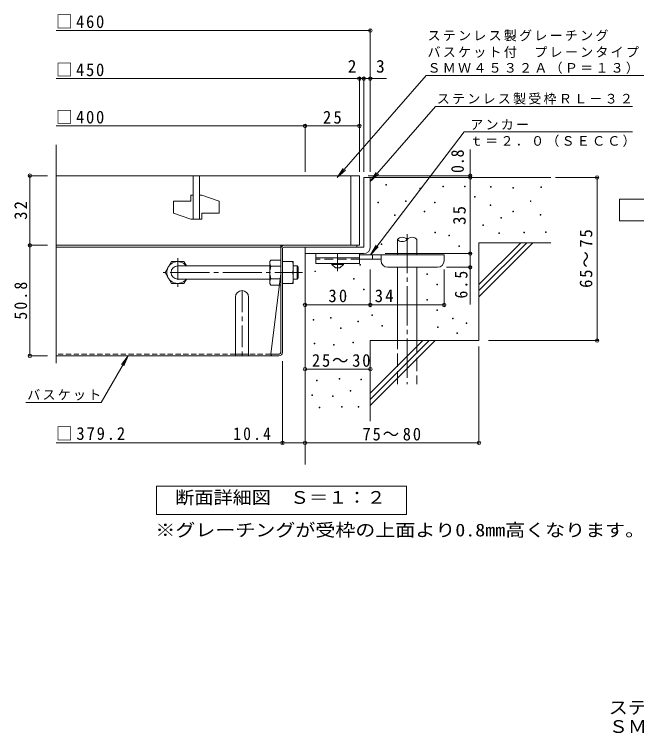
# Model space of a CAD drawing. Units: millimetres on the paper, enlarged 4 times, with parts at other scales. Extents: x -752 to 1068, y -779 to 732.
# Drawn here: x -693 to -120, y -779 to -116 of the extents above; entities that cross this region are included whole.
import ezdxf
from ezdxf.enums import TextEntityAlignment as Align

# ---------------------------------------------------------------- set-up
doc = ezdxf.new("R2010")
doc.units = ezdxf.units.MM
doc.header["$LTSCALE"] = 4
doc.header["$PDMODE"] = 32
doc.header["$PDSIZE"] = 3.2
for name, pattern in [('CHAIN1', [8, 5, -1, 1, -1]), ('CHAIN2', [12, 9, -1, 1, -1]), ('DASHED1', [1.8, 1.2, -0.6]), ('DASHED2', [3, 2, -1]), ('DASHED3', [4, 3, -1])]:
    doc.linetypes.add(name, pattern=pattern)
for name, color, linetype, lineweight in [('D-1_躯体', 3, 'Continuous', 9), ('D-4_その他', 7, 'Continuous', 9), ('D-5_文字', 7, 'Continuous', 9), ('D-6_寸法', 6, 'Continuous', 9), ('D-7_ハッチ', 2, 'Continuous', 9), ('D-8_記号', 2, 'Continuous', 9), ('D-B_7-WAKU-T', 2, 'Continuous', 9)]:
    doc.layers.add(name, color=color, linetype=linetype, lineweight=lineweight)
doc.layers.add('F-5_F-5ﾚｲﾔ', color=2, linetype='Continuous')
doc.styles.add('ＭＳ ゴシック', font='')
doc.styles.get('ＭＳ ゴシック').set_extended_font_data('MS Gothic')

msp = doc.modelspace()

# ---------------------------------------------------------------- linework, layer by layer
at = {"layer": 'D-1_躯体'}
for p, q in [((-435.973, -347.721), (-432.573, -347.721)), ((-432.573, -347.721), (-431.573, -348.721)), ((-432.573, -359.721), (-432.573, -347.721)), ((-431.573, -358.721), (-431.573, -348.721)), ((-435.973, -359.721), (-432.573, -359.721)), ((-432.573, -359.721), (-431.573, -358.721))]:
    msp.add_line(p, q, dxfattribs=at)
at = {"layer": 'D-4_その他'}
for p, q in [((-654.237, -131.174), (-365.169, -131.174)), ((-365.169, -261.139), (-365.169, -129.974)), ((-654.237, -175.452), (-375.169, -175.452)), ((-313.882, -172.481), (-395.557, -266.321)), ((-375.169, -261.139), (-375.169, -174.252)), ((-375.169, -175.452), (-373.169, -175.452)), ((-373.169, -175.452), (-350.105, -175.452)), ((-371.169, -261.139), (-371.169, -174.252)), ((-313.882, -172.481), (-48.502, -172.481)), ((-305.243, -201.157), (-365.169, -270.008)), ((-305.243, -201.157), (-123.912, -201.157)), ((-425.169, -261.139), (-425.169, -217.753)), ((-654.237, -218.953), (-425.169, -218.953)), ((-425.169, -218.953), (-375.169, -218.953)), ((-364.843, -337.32), (-278.885, -224.397)), ((-278.885, -224.397), (-124.033, -224.397)), ((-273.183, -266.321), (-273.183, -240.491)), ((-395.557, -266.321), (-390.033, -257.986)), ((-679.593, -264.721), (-662.237, -264.721)), ((-678.393, -328.721), (-678.393, -264.721)), ((-395.557, -266.321), (-388.064, -259.7)), ((-271.983, -264.721), (-367.169, -264.721)), ((-365.169, -270.008), (-359.645, -261.673)), ((-365.169, -270.008), (-357.676, -263.387)), ((-271.983, -266.321), (-352.071, -266.321)), ((-273.183, -336.321), (-273.183, -266.321)), ((-194.757, -266.321), (-155.295, -266.321)), ((-156.495, -416.321), (-156.495, -266.321)), ((-679.593, -328.721), (-662.233, -328.721)), ((-678.393, -430.321), (-678.393, -328.721)), ((-351.565, -336.321), (-271.983, -336.321)), ((-273.183, -336.321), (-273.183, -383.021)), ((-365.166, -384.762), (-365.166, -350.92)), ((-297.166, -384.762), (-297.166, -350.92)), ((-271.983, -348.921), (-295.166, -348.921)), ((-256.275, -416.321), (-155.295, -416.321)), ((-265.169, -421.831), (-265.169, -511.521)), ((-679.593, -430.321), (-662.233, -430.321)), ((-587.988, -430.321), (-591.815, -439.559)), ((-445.973, -511.521), (-445.973, -435.121)), ((-425.169, -442.568), (-365.169, -442.568)), ((-445.973, -510.321), (-654.237, -510.321)), ((-425.169, -510.321), (-445.973, -510.321)), ((-425.169, -510.321), (-265.169, -510.321))]:
    msp.add_line(p, q, dxfattribs=at)
at = {"layer": 'D-4_その他', "color": 3}
for p, q in [((-654.237, -437.108), (-654.237, -236.441)), ((-375.169, -264.721), (-654.237, -264.721)), ((-528.169, -264.721), (-528.169, -304.721)), ((-522.169, -264.721), (-522.169, -304.721)), ((-383.169, -264.721), (-383.169, -328.721)), ((-375.169, -264.721), (-375.169, -328.721)), ((-530.169, -282.721), (-530.169, -288.221)), ((-528.169, -282.721), (-530.169, -282.721)), ((-520.169, -282.721), (-522.169, -282.721)), ((-520.169, -282.721), (-504.169, -288.221)), ((-546.169, -288.221), (-546.169, -299.221)), ((-546.169, -288.221), (-530.169, -288.221)), ((-504.169, -288.221), (-504.169, -299.221)), ((-546.169, -299.221), (-530.169, -304.721)), ((-520.169, -299.221), (-520.169, -304.721)), ((-520.169, -299.221), (-504.169, -299.221)), ((-520.169, -304.721), (-530.169, -304.721)), ((-654.237, -328.721), (-375.169, -328.721)), ((-415.166, -336.321), (-415.166, -345.321)), ((-375.166, -336.321), (-415.166, -336.321)), ((-375.166, -336.321), (-375.166, -345.321)), ((-375.166, -340.321), (-415.166, -340.321)), ((-375.166, -345.321), (-415.166, -345.321))]:
    msp.add_line(p, q, dxfattribs=at)
at = {"layer": 'D-4_その他', "color": 2}
for p, q in [((-371.169, -266.321), (-371.169, -330.321)), ((-371.169, -266.321), (-365.169, -266.321)), ((-365.169, -330.321), (-365.169, -266.321)), ((-425.169, -330.321), (-371.169, -330.321)), ((-425.169, -336.321), (-425.169, -330.321)), ((-425.169, -336.321), (-371.169, -336.321)), ((-400.666, -346.32), (-400.666, -345.321)), ((-400.666, -346.32), (-397.166, -349.32)), ((-400.666, -346.32), (-389.666, -346.32)), ((-397.166, -349.32), (-393.166, -349.32)), ((-393.166, -349.32), (-389.666, -346.32)), ((-389.666, -346.32), (-389.666, -345.321))]:
    msp.add_line(p, q, dxfattribs=at)
at = {"layer": 'D-4_その他', "color": 6}
for p, q in [((-365.169, -266.321), (-199.169, -266.321)), ((-340.252, -337.32), (-340.252, -323.32)), ((-322.252, -337.32), (-322.252, -323.32)), ((-265.169, -364.725), (-226.765, -326.321)), ((-265.169, -326.321), (-199.169, -326.321)), ((-265.169, -370.381), (-221.109, -326.321)), ((-265.169, -326.321), (-265.169, -416.321)), ((-265.169, -376.038), (-215.453, -326.321)), ((-425.169, -336.321), (-425.169, -530.321)), ((-340.252, -416.321), (-340.252, -348.921)), ((-322.252, -416.321), (-322.252, -348.921)), ((-365.169, -416.321), (-265.169, -416.321)), ((-365.169, -464.724), (-316.766, -416.321)), ((-365.169, -470.38), (-311.11, -416.321)), ((-365.169, -476.036), (-305.453, -416.321)), ((-365.169, -416.321), (-365.169, -490.321))]:
    msp.add_line(p, q, dxfattribs=at)
at = {"layer": 'D-4_その他', "color": 6, "linetype": 'CHAIN2'}
msp.add_line((-331.252, -318.421), (-331.252, -456.321), dxfattribs=at)
at = {"layer": 'D-4_その他', "color": 4, "linetype": 'CHAIN1'}
msp.add_line((-395.166, -352.417), (-395.166, -336.321), dxfattribs=at)
at = {"layer": 'D-4_その他', "color": 4}
for p, q in [((-297.166, -337.32), (-375.166, -337.32)), ((-363.166, -341.321), (-363.166, -337.32)), ((-355.166, -342.92), (-355.166, -337.32)), ((-297.166, -342.92), (-297.166, -337.32)), ((-355.156, -341.321), (-375.166, -341.321)), ((-349.166, -348.921), (-303.166, -348.921))]:
    msp.add_line(p, q, dxfattribs=at)
at = {"layer": 'D-4_その他', "color": 3, "linetype": 'DASHED2'}
msp.add_line((-375.166, -341.321), (-415.166, -341.321), dxfattribs=at)
at = {"layer": 'D-4_その他', "color": 6, "linetype": 'DASHED3'}
for p, q in [((-340.252, -456.321), (-340.252, -416.321)), ((-322.252, -416.321), (-322.252, -456.321))]:
    msp.add_line(p, q, dxfattribs=at)
at = {"layer": 'D-4_その他'}
for points in [[(-350.89, -273.386), (-350.89, -272.786), (-350.29, -272.786), (-350.29, -273.386)], [(-319.558, -276.627), (-319.558, -276.027), (-318.958, -276.027), (-318.958, -276.627)], [(-298.49, -275.007), (-298.49, -274.407), (-297.89, -274.407), (-297.89, -275.007)], [(-278.488, -274.788), (-278.488, -274.188), (-277.888, -274.188), (-277.888, -274.788)], [(-254.431, -275.195), (-254.431, -274.595), (-253.831, -274.595), (-253.831, -275.195)], [(-234.129, -276.278), (-234.129, -275.678), (-233.529, -275.678), (-233.529, -276.278)], [(-208.142, -275.466), (-208.142, -274.866), (-207.542, -274.866), (-207.542, -275.466)], [(-269.348, -284.383), (-269.348, -283.783), (-268.748, -283.783), (-268.748, -284.383)], [(-358.099, -289.511), (-358.099, -288.911), (-357.499, -288.911), (-357.499, -289.511)], [(-332.663, -288.43), (-332.663, -287.83), (-332.063, -287.83), (-332.063, -288.43)], [(-306.135, -289.513), (-306.135, -288.913), (-305.535, -288.913), (-305.535, -289.513)], [(-254.973, -291.979), (-254.973, -291.379), (-254.373, -291.379), (-254.373, -291.979)], [(-217.887, -288.46), (-217.887, -287.86), (-217.287, -287.86), (-217.287, -288.46)], [(-135.743, -306.25), (-135.743, -286.25), (-45.743, -286.25), (-45.743, -306.25)], [(-315.609, -297.904), (-315.609, -297.304), (-315.009, -297.304), (-315.009, -297.904)], [(-233.858, -297.934), (-233.858, -297.334), (-233.258, -297.334), (-233.258, -297.934)], [(-342.93, -301.43), (-342.93, -300.83), (-342.33, -300.83), (-342.33, -301.43)], [(-244.957, -303.619), (-244.957, -303.019), (-244.357, -303.019), (-244.357, -303.619)], [(-208.954, -300.912), (-208.954, -300.312), (-208.354, -300.312), (-208.354, -300.912)], [(-261.536, -310.611), (-261.536, -310.011), (-260.936, -310.011), (-260.936, -310.611)], [(-305.864, -317.124), (-305.864, -316.524), (-305.264, -316.524), (-305.264, -317.124)], [(-246.852, -317.695), (-246.852, -317.095), (-246.252, -317.095), (-246.252, -317.695)], [(-223.842, -317.154), (-223.842, -316.554), (-223.242, -316.554), (-223.242, -317.154)], [(-204.081, -316.883), (-204.081, -316.283), (-203.481, -316.283), (-203.481, -316.883)], [(-292.853, -320.118), (-292.853, -319.518), (-292.253, -319.518), (-292.253, -320.118)], [(-355.212, -327.947), (-355.212, -327.347), (-354.612, -327.347), (-354.612, -327.947)], [(-283.712, -329.713), (-283.712, -329.113), (-283.112, -329.113), (-283.112, -329.713)], [(-374.697, -346.99), (-374.697, -346.39), (-374.097, -346.39), (-374.097, -346.99)], [(-416.055, -352.941), (-416.055, -352.341), (-415.455, -352.341), (-415.455, -352.941)], [(-313.137, -355.456), (-313.137, -354.856), (-312.537, -354.856), (-312.537, -355.456)], [(-380.661, -359.916), (-380.661, -359.316), (-380.061, -359.316), (-380.061, -359.916)], [(-371.521, -369.511), (-371.521, -368.911), (-370.92, -368.911), (-370.92, -369.511)], [(-303.996, -365.051), (-303.996, -364.451), (-303.396, -364.451), (-303.396, -365.051)], [(-313.137, -379.122), (-313.137, -378.522), (-312.537, -378.522), (-312.537, -379.122)], [(-303.996, -388.717), (-303.996, -388.117), (-303.396, -388.117), (-303.396, -388.717)], [(-417.631, -397.407), (-417.631, -396.807), (-417.031, -396.807), (-417.031, -397.407)], [(-401.737, -395.709), (-401.737, -395.109), (-401.137, -395.109), (-401.137, -395.709)], [(-363.589, -393.354), (-363.589, -392.754), (-362.989, -392.754), (-362.989, -393.354)], [(-289.642, -396.199), (-289.642, -395.599), (-289.042, -395.599), (-289.042, -396.199)], [(-376.718, -399.065), (-376.718, -398.465), (-376.118, -398.465), (-376.118, -399.065)], [(-354.448, -402.949), (-354.448, -402.349), (-353.848, -402.349), (-353.848, -402.949)], [(-303.448, -404.32), (-303.448, -403.719), (-302.848, -403.719), (-302.848, -404.32)], [(-276.899, -400.499), (-276.899, -399.899), (-276.299, -399.899), (-276.299, -400.499)], [(-392.596, -405.304), (-392.596, -404.704), (-391.996, -404.704), (-391.996, -405.304)], [(-285.543, -409.683), (-285.543, -409.083), (-284.943, -409.083), (-284.943, -409.683)], [(-416.664, -419.177), (-416.664, -418.577), (-416.064, -418.577), (-416.064, -419.177)], [(-399.001, -420.396), (-399.001, -419.795), (-398.401, -419.795), (-398.401, -420.396)], [(-381.338, -418.264), (-381.338, -417.664), (-380.738, -417.664), (-380.738, -418.264)], [(-414.533, -453.286), (-414.533, -452.685), (-413.933, -452.685), (-413.933, -453.286)], [(-393.824, -451.763), (-393.824, -451.163), (-393.224, -451.163), (-393.224, -451.763)], [(-373.877, -452.524), (-373.877, -451.924), (-373.277, -451.924), (-373.277, -452.524)], [(-383.774, -462.878), (-383.774, -462.278), (-383.174, -462.278), (-383.174, -462.878)], [(-418.796, -466.685), (-418.796, -466.085), (-418.196, -466.085), (-418.196, -466.685)], [(-399.915, -467.599), (-399.915, -466.999), (-399.315, -466.999), (-399.315, -467.599)], [(-412.249, -478.105), (-412.249, -477.505), (-411.649, -477.505), (-411.649, -478.105)], [(-391.54, -477.496), (-391.54, -476.896), (-390.94, -476.896), (-390.94, -477.496)], [(-376.313, -477.496), (-376.313, -476.896), (-375.713, -476.896), (-375.713, -477.496)]]:
    msp.add_lwpolyline(points, close=True, dxfattribs=at)
for points in [[(-425.166, -383.562), (-365.166, -383.562), (-297.166, -383.562)], [(-682.065, -473.328), (-612.818, -473.328), (-587.988, -430.321), (-594.075, -438.254)]]:
    msp.add_lwpolyline(points, dxfattribs=at)
at = {"layer": 'D-4_その他', "color": 2}
msp.add_arc((-371.169, -330.321), 6, 270, 0, dxfattribs=at)
at = {"layer": 'D-4_その他', "color": 4}
for centre, start, end in [((-349.166, -342.92), 180, 270), ((-303.166, -342.92), 270, 0)]:
    msp.add_arc(centre, 6, start, end, dxfattribs=at)
at = {"layer": 'D-4_その他'}
for p in [(-365.169, -131.174), (-375.169, -175.452), (-371.169, -175.452), (-365.169, -175.452), (-425.169, -218.953), (-375.169, -218.953), (-678.393, -264.721), (-273.183, -264.721), (-273.183, -266.321), (-273.183, -266.321), (-156.495, -266.321), (-678.393, -328.721), (-273.183, -336.321), (-273.183, -348.921), (-425.166, -383.562), (-365.166, -383.562), (-297.166, -383.562), (-156.495, -416.321), (-678.393, -430.321), (-425.169, -442.568), (-365.169, -442.568), (-445.973, -510.321), (-425.169, -510.321), (-265.169, -510.321)]:
    msp.add_point(p, dxfattribs=at)
at = {"layer": 'D-5_文字'}
for q in [(-359.877, -328.641), (-357.799, -330.222)]:
    msp.add_line((-364.843, -337.32), q, dxfattribs=at)
msp.add_lwpolyline([(-561.967, -576.321), (-561.967, -550.321), (-331.967, -550.321), (-331.967, -576.321)], close=True, dxfattribs=at)
at = {"layer": 'D-6_寸法'}
for centre, start, end in [((-335.753, -327.382), 42.07146, 137.92854), ((-335.753, -319.259), 222.07146, 317.92854), ((-326.752, -327.382), 42.07146, 137.92854)]:
    msp.add_arc(centre, 6.062, start, end, dxfattribs=at)
at = {"layer": 'D-7_ハッチ'}
for p, q in [((-447.573, -328.721), (-654.233, -328.721)), ((-447.573, -330.321), (-654.233, -330.321)), ((-447.573, -427.388), (-447.573, -328.721)), ((-444.639, -330.321), (-377.566, -330.321)), ((-444.373, -328.721), (-377.566, -328.721)), ((-377.566, -328.721), (-377.566, -330.321)), ((-445.973, -427.121), (-445.973, -331.654)), ((-447.573, -354.721), (-456.797, -428.721)), ((-449.173, -430.321), (-654.233, -430.321)), ((-448.906, -428.721), (-456.797, -428.721))]:
    msp.add_line(p, q, dxfattribs=at)
at = {"layer": 'D-7_ハッチ', "linetype": 'DASHED1'}
for p, q in [((-489.173, -428.721), (-654.233, -428.721)), ((-456.797, -428.721), (-477.173, -428.721))]:
    msp.add_line(p, q, dxfattribs=at)
at = {"layer": 'D-7_ハッチ'}
for centre, radius, start, end in [((-444.373, -331.921), 3.2, 90, 180), ((-444.639, -331.654), 1.333, 90, 180), ((-455.197, -428.721), 1.6, 180, 270), ((-449.173, -427.121), 3.2, 270, 0), ((-448.906, -427.388), 1.333, 270, 0)]:
    msp.add_arc(centre, radius, start, end, dxfattribs=at)
at = {"layer": 'D-8_記号', "linetype": 'CHAIN1'}
for p, q in [((-542.366, -340.528), (-542.366, -366.914)), ((-529.173, -353.721), (-555.559, -353.721)), ((-483.173, -370.321), (-483.173, -430.321))]:
    msp.add_line(p, q, dxfattribs=at)
at = {"layer": 'D-8_記号'}
for p, q in [((-489.173, -376.321), (-489.173, -430.321)), ((-477.173, -376.321), (-477.173, -430.321)), ((-489.173, -428.721), (-477.173, -428.721))]:
    msp.add_line(p, q, dxfattribs=at)
msp.add_arc((-483.173, -376.321), 6, 0, 180, dxfattribs=at)
at = {"layer": 'D-B_7-WAKU-T'}
for p, q in [((-553.866, -353.721), (-548.092, -343.721)), ((-548.092, -343.721), (-536.639, -343.721)), ((-534.339, -347.705), (-536.639, -343.721)), ((-457.573, -343.721), (-456.707, -342.221)), ((-457.573, -363.721), (-457.573, -343.721)), ((-447.573, -342.221), (-456.707, -342.221)), ((-445.973, -343.721), (-435.973, -343.721)), ((-435.973, -363.721), (-435.973, -343.721)), ((-456.707, -347.994), (-447.573, -347.994)), ((-553.866, -353.721), (-548.092, -363.721)), ((-445.973, -353.721), (-436.839, -353.721)), ((-548.092, -363.721), (-536.639, -363.721)), ((-534.33, -359.721), (-536.639, -363.721)), ((-457.573, -363.721), (-456.707, -365.221)), ((-456.707, -359.447), (-447.573, -359.447)), ((-445.973, -363.721), (-435.973, -363.721)), ((-447.573, -365.221), (-456.707, -365.221))]:
    msp.add_line(p, q, dxfattribs=at)
at = {"layer": 'D-B_7-WAKU-T', "color": 3}
for p, q in [((-542.366, -347.721), (-457.573, -347.721)), ((-542.366, -359.721), (-457.573, -359.721))]:
    msp.add_line(p, q, dxfattribs=at)
at = {"layer": 'D-B_7-WAKU-T', "color": 3, "linetype": 'CHAIN2'}
msp.add_line((-548.942, -353.721), (-427.364, -353.721), dxfattribs=at)
at = {"layer": 'D-B_7-WAKU-T', "linetype": 'CHAIN1'}
msp.add_line((-430.6, -353.721), (-436.723, -353.721), dxfattribs=at)
at = {"layer": 'D-B_7-WAKU-T'}
for centre, radius, start, end in [((-542.366, -353.721), 10, 36.87019, 323.12981), ((-451.009, -345.511), 6.579, 149.99998, 176.07924), ((-450.839, -348.721), 14.866, 340.34633, 19.65366), ((-452.103, -345.041), 5.47, 180.2103, 212.68507), ((-438.208, -353.721), 19.365, 162.79973, 197.20026), ((-450.839, -358.721), 14.866, 340.34633, 19.65366), ((-452.103, -362.401), 5.47, 147.31491, 179.78969), ((-451.009, -361.931), 6.579, 183.92075, 210)]:
    msp.add_arc(centre, radius, start, end, dxfattribs=at)
at = {"layer": 'D-B_7-WAKU-T', "color": 3}
msp.add_arc((-542.366, -353.721), 6, 90, 270, dxfattribs=at)

# ---------------------------------------------------------------- texts
at = {"layer": 'D-4_その他', "color": 2, "style": 'ＭＳ ゴシック'}
for s, p in [('2', (-385.905, -173.453)), ('3', (-359.849, -173.453))]:
    msp.add_text(s, height=11.73, dxfattribs=at).set_placement(p, align=Align.BOTTOM_LEFT)
at = {"layer": 'D-4_その他', "color": 2, "style": 'ＭＳ ゴシック', "width": 0.9}
msp.add_text('0.8', height=11.73, rotation=90, dxfattribs=at).set_placement((-275.583, -262.169), align=Align.BOTTOM_LEFT)
at = {"layer": 'D-4_その他', "color": 2, "style": 'ＭＳ ゴシック', "width": 1.15}
msp.add_text('※グレーチングが受枠の上面より0.8mm高くなります。', height=11.73, dxfattribs=at).set_placement((-562.917, -599.906), align=Align.BOTTOM_LEFT)
at = {"layer": 'D-4_その他', "color": 2, "char_height": 11.73, "attachment_point": 7, "style": 'ＭＳ ゴシック'}
for s, insert in [('\\T1.21;\\W0.95;□460', (-654.236, -129.174)), ('\\T1.21;\\W0.95;□450', (-654.236, -173.452)), ('\\T1.21;\\W0.95;□400', (-654.236, -216.953)), ('\\T1.27;\\W0.95;25', (-408.669, -216.953)), ('\\T1.27;\\W0.95;30', (-403.666, -381.162)), ('\\T1.27;\\W0.95;34', (-361.019, -381.162)), ('\\T1.22;\\W0.95;25～30', (-418.85, -440.568)), ('\\T1.23;\\W0.95;□379.2', (-654.236, -507.921)), ('\\T1.28;\\W0.9;10.4', (-491.282, -507.921)), ('\\T1.22;\\W0.95;75～80', (-372.316, -508.321))]:
    msp.add_mtext(s, dxfattribs=dict(at, insert=insert))
at = {"layer": 'D-4_その他', "char_height": 8.798, "attachment_point": 7, "style": 'ＭＳ ゴシック'}
for s, insert in [('\\T1.17;ステンレス製グレーチング', (-312.502, -141.172)), ('\\T1.17;バスケット付\u3000プレーンタイプ\u3000集水桝用', (-312.502, -156.418)), ('\\T1.17;ＳＭＷ４５３２Ａ（Ｐ＝１３）', (-312.502, -171.073)), ('\\T1.17;ステンレス製受枠ＲＬ－３２', (-303.996, -199.253)), ('\\T1.17;アンカー', (-273.19, -222.534)), ('\\T1.17;ｔ＝２．０（ＳＥＣＣ）', (-273.428, -238.261)), ('\\T1.17;バスケット', (-680.818, -471.425))]:
    msp.add_mtext(s, dxfattribs=dict(at, insert=insert))
at = {"layer": 'D-4_その他', "color": 2, "char_height": 11.73, "attachment_point": 7, "rotation": 90, "style": 'ＭＳ ゴシック'}
for s, insert in [('\\T1.27;\\W0.95;32', (-680.793, -305.221)), ('\\T1.27;\\W0.95;35', (-277.183, -309.821)), ('\\T1.22;\\W0.95;65～75', (-160.707, -367.821)), ('\\T1.27;\\W0.9;6.5', (-275.583, -377.599)), ('\\T1.28;\\W0.9;50.8', (-680.793, -397.021))]:
    msp.add_mtext(s, dxfattribs=dict(at, insert=insert))
at = {"layer": 'D-5_文字', "color": 2, "style": 'ＭＳ ゴシック', "width": 1.1}
msp.add_text('断面詳細図\u3000Ｓ＝１：２', height=11.73, dxfattribs=at).set_placement((-544.597, -569.933), align=Align.BOTTOM_LEFT)
at = {"layer": 'F-5_F-5ﾚｲﾔ', "style": 'ＭＳ ゴシック', "width": 1.1}
for s, p in [('ステンレス製グレーチング\u3000バスケット付\u3000プレーンタイプ\u3000集水桝用', (-145.731, -763.143)), ('ＳＭＷ\u3000４５３２Ａ（Ｐ＝１３）＋ＲＬ－３２（四方枠）＋ＤＫ－４００－Ｓ', (-145.731, -780.62))]:
    msp.add_text(s, height=11.73, dxfattribs=at).set_placement(p, align=Align.BOTTOM_LEFT)

doc.saveas('drawing.dxf')
